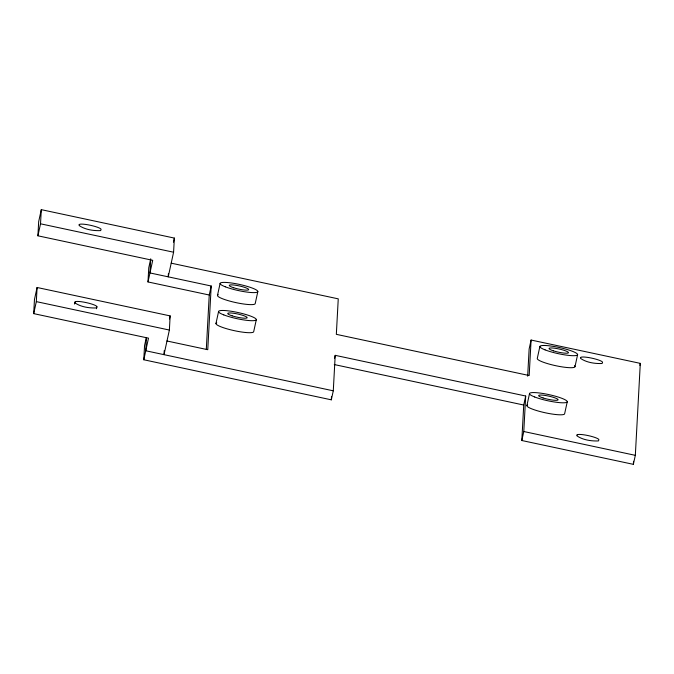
<?xml version="1.0" encoding="UTF-8"?>
<svg xmlns="http://www.w3.org/2000/svg" width="674" height="674" viewBox="0 0 674 674"><rect width="100%" height="100%" fill="white"/><g stroke="black" fill="none" stroke-linecap="round" stroke-linejoin="round"><path stroke-width="1.01" d="M527.666 376.185L529.132 349.048L531.095 340.041L640.3 363.37L635.329 455.338L633.366 464.344L521.819 440.518L523.782 431.512L525.695 396.026L335.205 355.341L333.285 390.819L331.322 399.825L143.789 359.764L148.499 338.154L33.7 313.629L34.467 299.492L37.087 287.486L170.143 315.904L169.376 330.049L164.009 354.659L164.229 350.623M206.303 349.309L209.243 295.018L147.994 281.943L152.712 260.324L37.913 235.807L38.671 221.662L41.291 209.656L174.355 238.082L173.589 252.219L168.222 276.837L168.382 273.804M33.7 313.629L36.32 301.623L37.087 287.486M37.913 235.807L40.524 223.802L41.291 209.656M74.999 302.062L74.949 302.87C80.905 306.999 89.246 308.229 96.466 307.942L96.913 306.737A11.205 1.811 12.3 0 0 86.053 302.567A11.205 1.811 12.3 0 0 74.999 302.062L74.561 304.058M143.789 359.764L144.548 345.627L146.3 337.623M147.994 281.943L148.76 267.797L150.723 258.791M146.46 337.632L145.752 350.758L333.285 390.819M150.673 259.802L149.957 272.936L211.206 286.012L207.761 349.705L166.933 340.985M331.322 399.825L331.49 396.691M521.819 440.518L523.732 405.032L525.695 396.026M531.095 340.041L529.174 375.528L336.334 334.338L338.255 298.852L171.221 263.172M633.366 464.344L633.526 461.277M96.475 308.743L96.913 306.737M173.454 242.185L174.355 238.082M169.469 318.987L170.143 315.904M209.243 295.018L211.206 286.012M217.483 295.431L220.103 283.425M215.966 323.52L218.578 311.506M257.83 291.589L255.21 303.595A19.302 3.117 12.3 0 1 233.423 302.045A19.302 3.117 12.3 0 1 218.25 294.774M256.314 319.67L253.694 331.675A19.302 3.117 12.3 0 1 231.907 330.125A19.302 3.117 12.3 0 1 216.725 322.854M334.548 358.341L335.205 355.341M526.899 405.622L529.511 393.616M539.882 346.503L537.262 358.509A19.302 3.117 12.3 0 0 558.131 366.193A19.302 3.117 12.3 0 0 574.467 365.729M567.247 401.771L564.627 413.777A19.302 3.117 12.3 0 1 542.84 412.227A19.302 3.117 12.3 0 1 527.658 404.956M574.989 366.673L577.61 354.667M639.862 365.375L640.3 363.37M40.524 223.802L173.589 252.219M334.27 364.558L523.732 405.032M36.32 301.623L169.376 330.049M523.782 431.512L635.329 455.338M79.178 224.728L79.136 225.537C85.093 229.674 93.425 230.896 100.645 230.618L101.092 229.413A11.205 1.811 12.3 0 0 90.232 225.242A11.205 1.811 12.3 0 0 79.178 224.728M580.634 357.624L580.592 358.433C586.549 362.57 594.881 363.792 602.109 363.505L602.548 362.309A11.205 1.811 12.3 0 0 591.688 358.13A11.205 1.811 12.3 0 0 580.634 357.624M576.978 435.059L576.936 435.867C582.892 439.996 591.224 441.226 598.453 440.939L598.891 439.734A11.205 1.811 12.3 0 0 588.04 435.564A11.205 1.811 12.3 0 0 576.978 435.059M225.293 286.804A19.302 3.117 12.3 0 0 257.064 292.246A19.302 3.117 12.3 0 0 234.535 283.468A19.302 3.117 12.3 0 0 225.293 286.804M233.676 287.764A9.958 1.609 12.3 0 0 248.689 289.651A9.958 1.609 12.3 0 0 234.527 285.102A9.958 1.609 12.3 0 0 233.676 287.764M223.776 314.893A19.302 3.117 12.3 0 0 255.547 320.327A19.302 3.117 12.3 0 0 233.01 311.548A19.302 3.117 12.3 0 0 223.776 314.893M232.151 315.845A9.958 1.609 12.3 0 0 247.173 317.732A9.958 1.609 12.3 0 0 233.01 313.183A9.958 1.609 12.3 0 0 232.151 315.845M534.709 396.994A19.302 3.117 12.3 0 0 566.48 402.429A19.302 3.117 12.3 0 0 543.943 393.65A19.302 3.117 12.3 0 0 534.709 396.994M543.084 397.955A9.958 1.609 12.3 0 0 558.106 399.842A9.958 1.609 12.3 0 0 543.943 395.284A9.958 1.609 12.3 0 0 543.084 397.955M545.081 349.882A19.302 3.117 12.3 0 0 576.851 355.324A19.302 3.117 12.3 0 0 554.314 346.546A19.302 3.117 12.3 0 0 545.081 349.882M553.455 350.842A9.958 1.609 12.3 0 0 568.477 352.729A9.958 1.609 12.3 0 0 554.314 348.18A9.958 1.609 12.3 0 0 553.455 350.842"/></g></svg>
